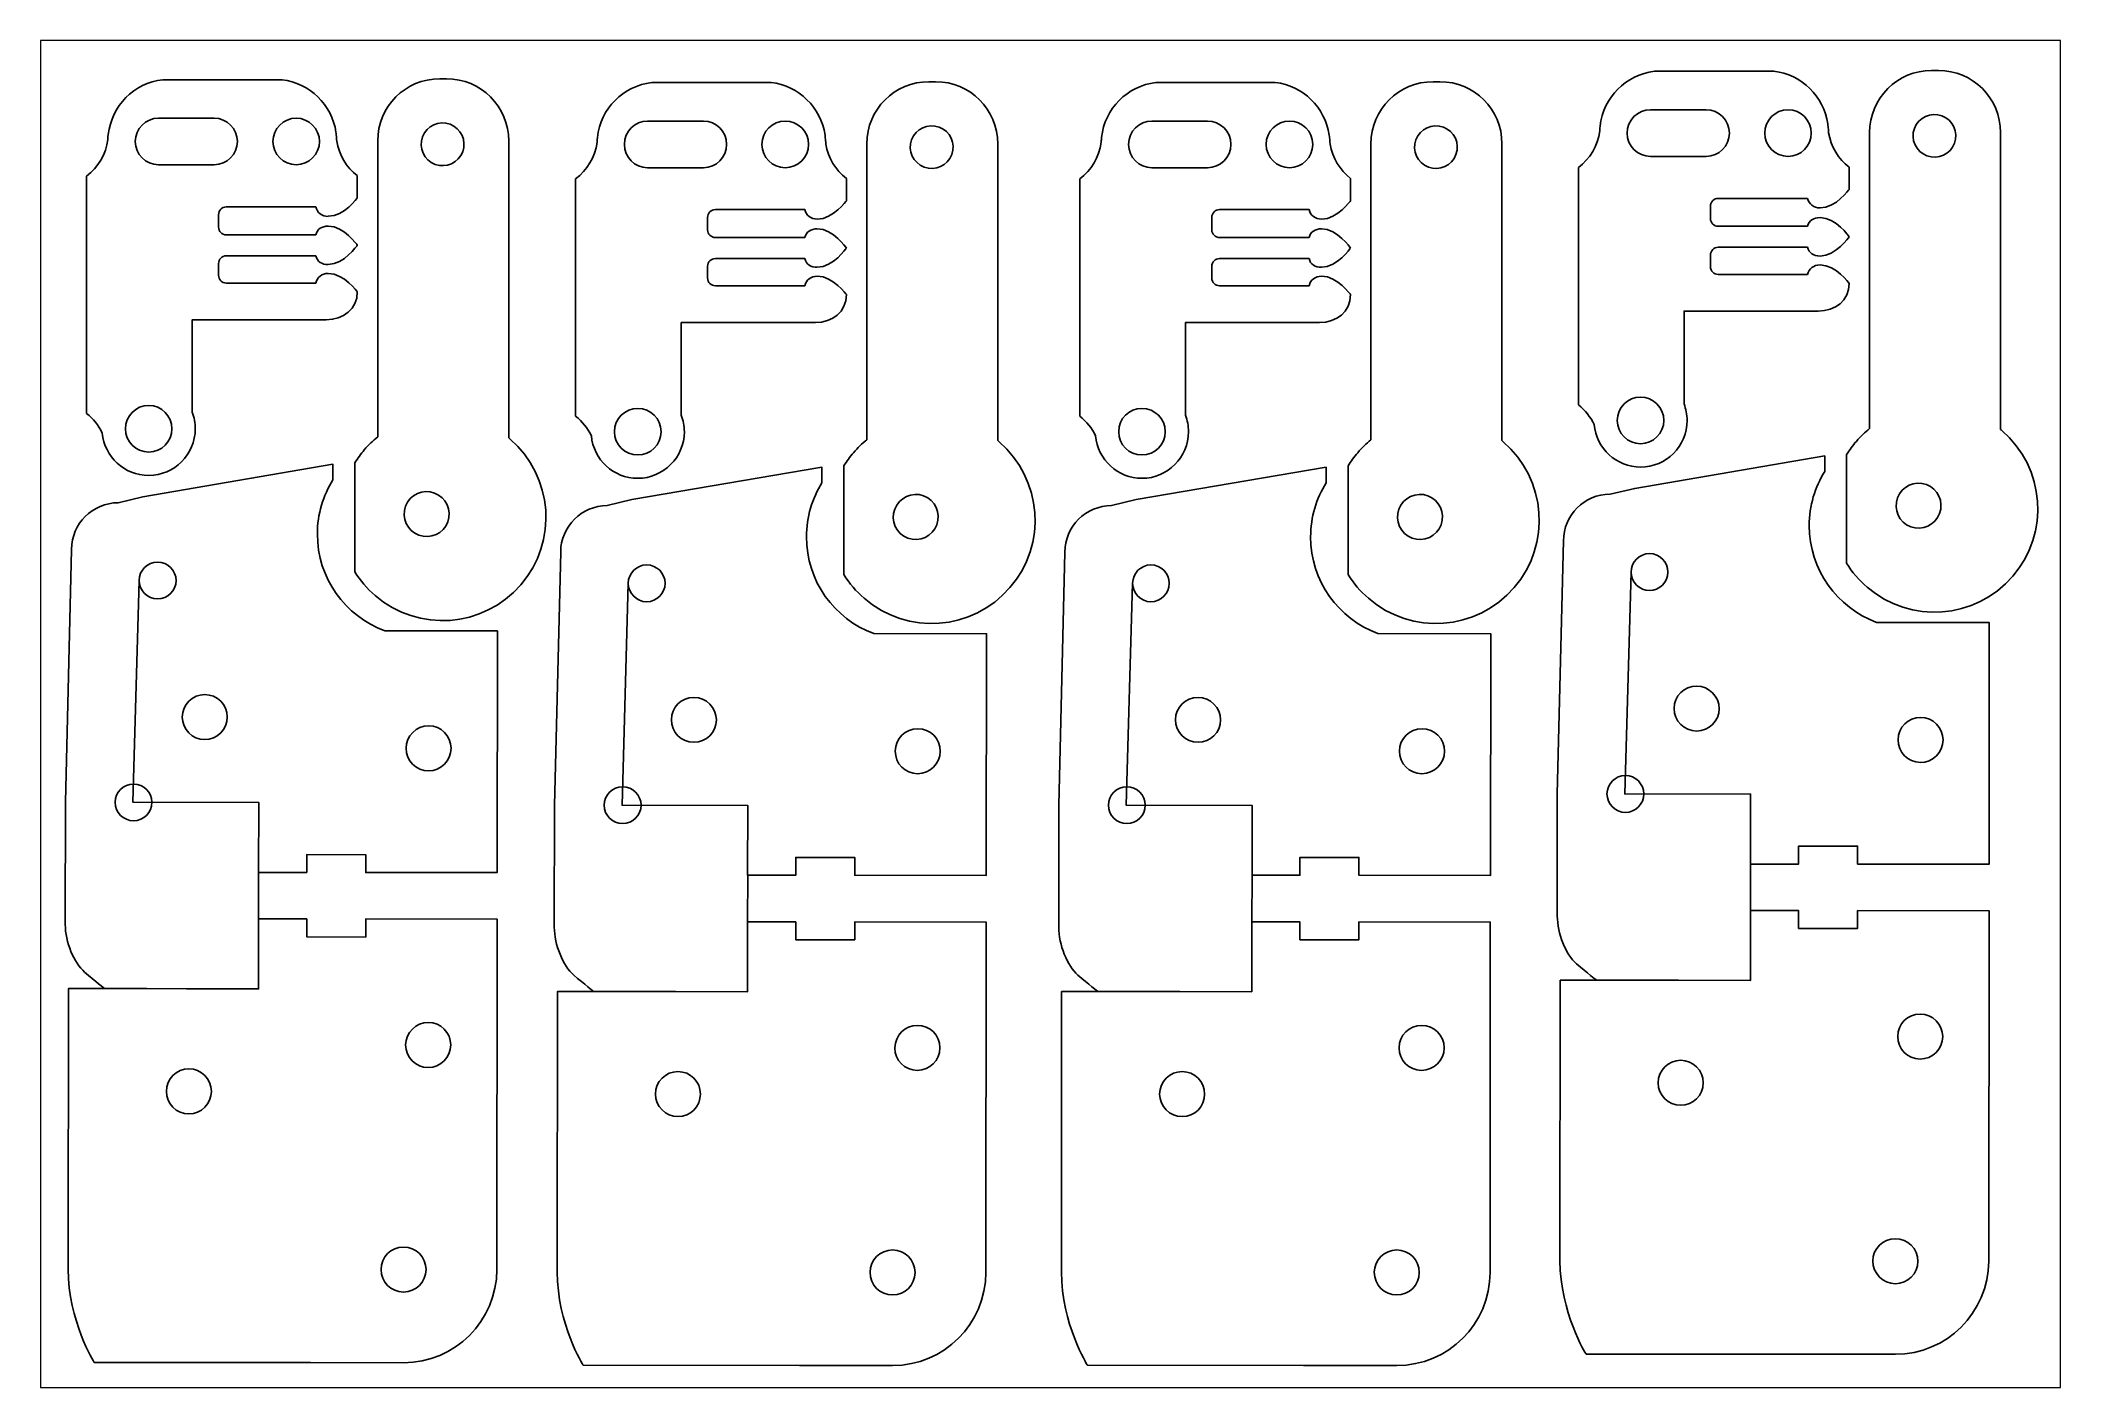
# Model space of a CAD drawing. Header units: millimetres. Extents: x 0 to 104, y 0 to 69.
import ezdxf

# ---------------------------------------------------------------- set-up
doc = ezdxf.new("R2010")
doc.units = ezdxf.units.MM
doc.layers.add('Laser cut size', color=3, linetype='CONTINUOUS', lineweight=0, true_color=0x00ff00)
doc.layers.add('Layer_1', color=7, linetype='CONTINUOUS', true_color=0xffffff)

msp = doc.modelspace()

# ---------------------------------------------------------------- linework, layer by layer
at = {"layer": 'Laser cut size'}
for p, q in [((104.09, 69.4), (0, 69.4)), ((0, 69.4), (0, 0)), ((104.09, 0), (104.09, 69.4)), ((0, 0), (104.09, 0))]:
    msp.add_line(p, q, dxfattribs=at)
at = {"layer": 'Layer_1', "color": 1, "true_color": 0xff0000}
for points in [[(89.32, 67.81), (83.17, 67.81)], [(97.8, 67.85), (97.45, 67.85)], [(12.45, 67.37), (6.3, 67.37)], [(20.93, 67.42), (20.58, 67.42)], [(37.65, 67.23), (31.5, 67.23)], [(46.13, 67.27), (45.78, 67.27)], [(63.63, 67.23), (57.48, 67.23)], [(72.11, 67.27), (71.76, 67.27)], [(82.96, 65.82), (85.83, 65.82)], [(3.5, 64.55), (3.48, 64.43)], [(6.09, 65.39), (8.95, 65.39)], [(31.29, 65.24), (34.16, 65.24)], [(57.27, 65.24), (60.14, 65.24)], [(80.37, 64.99), (80.36, 64.86)], [(94.25, 64.65), (94.25, 49.4)], [(101, 49.36), (101, 64.65)], [(17.38, 64.22), (17.38, 48.97)], [(21.76, 63.66), (21.76, 63.66)], [(24.13, 48.92), (24.13, 64.22)], [(28.7, 64.4), (28.69, 64.28)], [(42.58, 64.07), (42.58, 48.82)], [(46.96, 63.52), (46.96, 63.52)], [(49.33, 48.78), (49.33, 64.07)], [(54.68, 64.4), (54.67, 64.28)], [(68.56, 64.07), (68.56, 48.82)], [(72.94, 63.52), (72.94, 63.52)], [(75.31, 48.78), (75.31, 64.07)], [(98.63, 64.1), (98.63, 64.1)], [(8.95, 62.99), (6.09, 62.99), (6.09, 62.99)], [(13.18, 62.99), (13.18, 62.99)], [(34.16, 62.84), (31.29, 62.84), (31.29, 62.84)], [(38.38, 62.84), (38.38, 62.84)], [(60.14, 62.84), (57.27, 62.84), (57.27, 62.84)], [(64.36, 62.84), (64.36, 62.84)], [(79.25, 62.85), (79.25, 50.62)], [(85.83, 63.42), (82.96, 63.42), (82.96, 63.42)], [(90.05, 63.42), (90.05, 63.42)], [(93.2, 61.72), (93.2, 62.86)], [(2.38, 62.41), (2.38, 50.18)], [(16.33, 61.29), (16.33, 62.43)], [(27.58, 62.27), (27.58, 50.04)], [(41.53, 61.14), (41.53, 62.28)], [(53.56, 62.27), (53.56, 50.04)], [(67.51, 61.14), (67.51, 62.28)], [(9.18, 59.78), (9.18, 60.42)], [(9.58, 60.82), (14.19, 60.82)], [(34.78, 60.68), (39.39, 60.68)], [(60.76, 60.68), (65.37, 60.68)], [(86.05, 60.22), (86.05, 60.86)], [(86.45, 61.26), (91.06, 61.26)], [(91.7, 60.77), (91.7, 60.77)], [(14.19, 59.38), (9.58, 59.38)], [(14.83, 60.33), (14.83, 60.34)], [(34.38, 59.64), (34.38, 60.28)], [(40.03, 60.19), (40.03, 60.19)], [(60.36, 59.64), (60.36, 60.28)], [(66.01, 60.19), (66.01, 60.19)], [(91.06, 59.82), (86.45, 59.82)], [(9.58, 58.3), (14.19, 58.3)], [(16.33, 58.85), (16.33, 58.85), (16.33, 58.84), (16.33, 58.85), (16.33, 58.85)], [(39.39, 59.24), (34.78, 59.24)], [(41.53, 58.7), (41.53, 58.7), (41.53, 58.7), (41.53, 58.7), (41.53, 58.7)], [(65.37, 59.24), (60.76, 59.24)], [(67.51, 58.7), (67.51, 58.7), (67.51, 58.7), (67.51, 58.7), (67.51, 58.7)], [(86.05, 57.74), (86.05, 58.34)], [(86.45, 58.74), (91.06, 58.74)], [(93.2, 59.28), (93.2, 59.28), (93.2, 59.28), (93.2, 59.28), (93.2, 59.28)], [(9.18, 57.3), (9.18, 57.9)], [(14.83, 57.85), (14.83, 57.86)], [(34.38, 57.16), (34.38, 57.76)], [(34.78, 58.16), (39.39, 58.16)], [(40.03, 57.71), (40.03, 57.71)], [(60.36, 57.16), (60.36, 57.76)], [(60.76, 58.16), (65.37, 58.16)], [(66.01, 57.71), (66.01, 57.71)], [(91.06, 57.34), (86.45, 57.34)], [(91.7, 58.29), (91.7, 58.29)], [(14.19, 56.9), (9.58, 56.9)], [(39.39, 56.76), (34.78, 56.76)], [(65.37, 56.76), (60.76, 56.76)], [(84.69, 50.67), (84.69, 55.45), (91.6, 55.45)], [(7.82, 50.24), (7.82, 55.01), (14.73, 55.01)], [(33.02, 50.09), (33.02, 54.86), (39.93, 54.86)], [(59, 50.09), (59, 54.86), (65.91, 54.86)], [(101.07, 49.3), (101.07, 49.3)], [(5.58, 48.19), (5.58, 48.19)], [(24.2, 48.86), (24.2, 48.86)], [(30.78, 48.04), (30.78, 48.04)], [(49.4, 48.72), (49.4, 48.72)], [(56.76, 48.04), (56.76, 48.04)], [(75.38, 48.72), (75.38, 48.72)], [(91.94, 47.19), (91.94, 47.99), (82.15, 46.32), (80.88, 46.02)], [(82.45, 48.62), (82.45, 48.62)], [(93.07, 48.06), (93.07, 42.46)], [(15.07, 46.76), (15.07, 47.56), (5.28, 45.89), (4.01, 45.58)], [(5.58, 46.99), (5.58, 46.99)], [(16.2, 47.63), (16.2, 42.02)], [(40.27, 46.61), (40.27, 47.41), (30.48, 45.74), (29.21, 45.43)], [(30.78, 46.84), (30.78, 46.84)], [(41.4, 47.48), (41.4, 41.88)], [(66.25, 46.61), (66.25, 47.41), (56.46, 45.74), (55.19, 45.43)], [(56.76, 46.84), (56.76, 46.84)], [(67.38, 47.48), (67.38, 41.88)], [(82.45, 47.42), (82.45, 47.42)], [(97.86, 45.03), (97.86, 45.03)], [(20.99, 44.59), (20.99, 44.59)], [(46.19, 44.45), (46.19, 44.45)], [(72.17, 44.45), (72.17, 44.45)], [(1.61, 43.18), (1.29, 30.15), (1.28, 23.85)], [(26.81, 43.04), (26.49, 30), (26.48, 23.71)], [(52.79, 43.04), (52.47, 30), (52.47, 23.71)], [(78.48, 43.62), (78.16, 30.58), (78.16, 24.29)], [(81.96, 42.01), (81.64, 30.58), (88.12, 30.57), (88.12, 26.97), (90.59, 26.97), (90.59, 27.89), (93.63, 27.89), (93.63, 26.97), (100.41, 26.96), (100.42, 39.41), (94.61, 39.42)], [(83.86, 42.01), (83.86, 42.01)], [(5.09, 41.58), (4.77, 30.15), (11.25, 30.14), (11.24, 26.54), (13.72, 26.54), (13.72, 27.46), (16.76, 27.45), (16.76, 26.53), (23.53, 26.53), (23.55, 38.98), (17.74, 38.99)], [(6.99, 41.57), (6.99, 41.57)], [(30.29, 41.43), (29.97, 30), (36.45, 29.99), (36.44, 26.39), (38.92, 26.39), (38.92, 27.31), (41.96, 27.31), (41.96, 26.39), (48.74, 26.38), (48.75, 38.83), (42.94, 38.84)], [(32.19, 41.43), (32.19, 41.43)], [(56.27, 41.43), (55.95, 30), (62.43, 29.99), (62.43, 26.39), (64.9, 26.39), (64.9, 27.31), (67.94, 27.31), (67.94, 26.39), (74.72, 26.38), (74.73, 38.83), (68.92, 38.84)], [(58.17, 41.43), (58.17, 41.43)], [(7.31, 34.54), (7.31, 34.54)], [(32.51, 34.4), (32.51, 34.4)], [(58.49, 34.4), (58.49, 34.4)], [(84.18, 34.98), (84.18, 34.98)], [(95.72, 33.37), (95.72, 33.37)], [(18.84, 32.93), (18.84, 32.93)], [(44.05, 32.79), (44.05, 32.79)], [(70.03, 32.79), (70.03, 32.79)], [(82.62, 30.58), (82.62, 30.58)], [(5.74, 30.15), (5.74, 30.15)], [(30.95, 30), (30.95, 30)], [(56.93, 30), (56.93, 30)], [(11.24, 24.14), (11.24, 24.14), (11.24, 26.54)], [(36.44, 23.99), (36.44, 23.99), (36.45, 26.39)], [(62.42, 23.99), (62.42, 23.99), (62.43, 26.39)], [(88.11, 24.57), (88.11, 24.58), (88.12, 26.97)], [(23.52, 6.08), (23.53, 24.13), (16.76, 24.14), (16.76, 23.21), (13.72, 23.22), (13.72, 24.14), (11.24, 24.14), (11.24, 24.14), (11.24, 20.54), (7.53, 20.54), (5.48, 20.55), (1.44, 20.55), (1.43, 6.1)], [(48.72, 5.93), (48.73, 23.98), (41.96, 23.99), (41.96, 23.07), (38.92, 23.07), (38.92, 23.99), (36.44, 24), (36.44, 23.99), (36.44, 20.39), (32.73, 20.4), (30.68, 20.4), (26.64, 20.4), (26.63, 5.95)], [(74.7, 5.93), (74.71, 23.98), (67.94, 23.99), (67.94, 23.07), (64.9, 23.07), (64.9, 23.99), (62.42, 24), (62.42, 23.99), (62.42, 20.39), (58.71, 20.4), (56.66, 20.4), (52.62, 20.4), (52.61, 5.95)], [(100.39, 6.51), (100.41, 24.56), (93.63, 24.57), (93.63, 23.65), (90.59, 23.65), (90.59, 24.57), (88.11, 24.58), (88.11, 24.57), (88.11, 20.97), (84.4, 20.98), (82.35, 20.98), (78.31, 20.98), (78.3, 6.53)], [(95.7, 18.09), (95.7, 18.09)], [(18.82, 17.65), (18.82, 17.65)], [(44.03, 17.5), (44.03, 17.5)], [(70.01, 17.5), (70.01, 17.5)], [(83.36, 15.7), (83.36, 15.7)], [(6.49, 15.26), (6.49, 15.26)], [(31.69, 15.12), (31.69, 15.12)], [(57.67, 15.12), (57.67, 15.12)], [(94.42, 6.52), (94.42, 6.52)], [(17.55, 6.08), (17.55, 6.08)], [(42.75, 5.94), (42.75, 5.94)], [(68.73, 5.94), (68.73, 5.94)], [(2.77, 1.3), (13.91, 1.29), (18.71, 1.28), (18.71, 1.28)], [(27.97, 1.15), (39.11, 1.14), (43.91, 1.14), (43.91, 1.14)], [(53.95, 1.15), (65.09, 1.14), (69.89, 1.14), (69.89, 1.14)], [(79.64, 1.73), (90.78, 1.72), (95.58, 1.72), (95.58, 1.72)]]:
    msp.add_lwpolyline(points, dxfattribs=at)
for points in [[(83.17, 67.81), (81.7, 67.63), (80.53, 66.46), (80.37, 64.99)], [(92.1, 65.1), (91.89, 66.52), (90.75, 67.64), (89.32, 67.81)], [(97.45, 67.85), (95.69, 67.85), (94.25, 66.42), (94.25, 64.65)], [(101, 64.65), (101, 66.42), (99.57, 67.85), (97.8, 67.85)], [(6.3, 67.37), (4.82, 67.2), (3.66, 66.03), (3.5, 64.55)], [(15.23, 64.67), (15.02, 66.09), (13.88, 67.2), (12.45, 67.37)], [(20.58, 67.42), (18.81, 67.42), (17.38, 65.99), (17.38, 64.22)], [(24.13, 64.22), (24.13, 65.99), (22.7, 67.42), (20.93, 67.42)], [(31.5, 67.23), (30.03, 67.05), (28.86, 65.88), (28.7, 64.4)], [(40.43, 64.52), (40.22, 65.94), (39.08, 67.06), (37.65, 67.23)], [(45.78, 67.27), (44.02, 67.27), (42.58, 65.84), (42.58, 64.07)], [(49.33, 64.07), (49.33, 65.84), (47.9, 67.27), (46.13, 67.27)], [(57.48, 67.23), (56.01, 67.05), (54.84, 65.88), (54.68, 64.4)], [(66.41, 64.52), (66.2, 65.94), (65.06, 67.06), (63.63, 67.23)], [(71.76, 67.27), (70, 67.27), (68.56, 65.84), (68.56, 64.07)], [(75.31, 64.07), (75.31, 65.84), (73.88, 67.27), (72.11, 67.27)], [(81.76, 64.62), (81.76, 65.29), (82.3, 65.82), (82.96, 65.82)], [(85.83, 65.82), (86.49, 65.82), (87.03, 65.29), (87.03, 64.62)], [(90.05, 65.82), (89.39, 65.82), (88.85, 65.29), (88.85, 64.62)], [(91.25, 64.62), (91.25, 65.29), (90.71, 65.82), (90.05, 65.82)], [(96.56, 64.86), (96.78, 65.43), (97.41, 65.72), (97.98, 65.51)], [(4.89, 64.19), (4.89, 64.85), (5.43, 65.39), (6.09, 65.39)], [(8.95, 65.39), (9.62, 65.39), (10.15, 64.85), (10.15, 64.19)], [(13.18, 65.39), (12.52, 65.39), (11.98, 64.85), (11.98, 64.19)], [(14.38, 64.19), (14.38, 64.85), (13.84, 65.39), (13.18, 65.39)], [(15.26, 64.38), (15.25, 64.48), (15.24, 64.58), (15.23, 64.67)], [(19.69, 64.43), (19.9, 65), (20.54, 65.29), (21.11, 65.08)], [(21.11, 65.08), (21.67, 64.87), (21.97, 64.23), (21.76, 63.66)], [(30.09, 64.04), (30.09, 64.71), (30.63, 65.24), (31.29, 65.24)], [(34.16, 65.24), (34.82, 65.24), (35.36, 64.71), (35.36, 64.04)], [(38.38, 65.24), (37.72, 65.24), (37.18, 64.71), (37.18, 64.04)], [(39.58, 64.04), (39.58, 64.71), (39.04, 65.24), (38.38, 65.24)], [(44.89, 64.28), (45.1, 64.85), (45.74, 65.14), (46.31, 64.93)], [(46.31, 64.93), (46.88, 64.72), (47.17, 64.09), (46.96, 63.52)], [(56.07, 64.04), (56.07, 64.71), (56.61, 65.24), (57.27, 65.24)], [(60.14, 65.24), (60.8, 65.24), (61.34, 64.71), (61.34, 64.04)], [(64.36, 65.24), (63.7, 65.24), (63.16, 64.71), (63.16, 64.04)], [(65.56, 64.04), (65.56, 64.71), (65.02, 65.24), (64.36, 65.24)], [(70.87, 64.28), (71.09, 64.85), (71.72, 65.14), (72.29, 64.93)], [(72.29, 64.93), (72.86, 64.72), (73.15, 64.09), (72.94, 63.52)], [(80.35, 64.73), (80.25, 63.96), (79.84, 63.29), (79.25, 62.85)], [(80.36, 64.86), (80.35, 64.82), (80.35, 64.78), (80.35, 64.73)], [(82.96, 63.42), (82.3, 63.42), (81.76, 63.96), (81.76, 64.62)], [(87.03, 64.62), (87.03, 63.96), (86.49, 63.42), (85.83, 63.42)], [(88.85, 64.62), (88.85, 63.96), (89.39, 63.42), (90.05, 63.42)], [(90.05, 63.42), (90.71, 63.42), (91.25, 63.96), (91.25, 64.62)], [(92.13, 64.82), (92.12, 64.91), (92.11, 65.01), (92.1, 65.1)], [(92.14, 64.64), (92.14, 64.7), (92.13, 64.76), (92.13, 64.82)], [(93.2, 62.86), (92.65, 63.29), (92.26, 63.92), (92.14, 64.64)], [(97.21, 63.45), (96.64, 63.66), (96.35, 64.29), (96.56, 64.86)], [(97.98, 65.51), (98.55, 65.3), (98.84, 64.67), (98.63, 64.1)], [(3.48, 64.3), (3.38, 63.53), (2.97, 62.86), (2.38, 62.41)], [(3.48, 64.43), (3.48, 64.39), (3.48, 64.34), (3.48, 64.3)], [(6.09, 62.99), (5.43, 62.99), (4.89, 63.53), (4.89, 64.19)], [(10.15, 64.19), (10.15, 63.53), (9.62, 62.99), (8.95, 62.99)], [(11.98, 64.19), (11.98, 63.53), (12.52, 62.99), (13.18, 62.99)], [(13.18, 62.99), (13.84, 62.99), (14.38, 63.53), (14.38, 64.19)], [(15.27, 64.21), (15.27, 64.27), (15.26, 64.33), (15.26, 64.38)], [(16.33, 62.43), (15.77, 62.85), (15.38, 63.48), (15.27, 64.21)], [(20.34, 63.01), (19.77, 63.23), (19.48, 63.86), (19.69, 64.43)], [(21.76, 63.66), (21.55, 63.1), (20.91, 62.8), (20.34, 63.01)], [(28.68, 64.15), (28.58, 63.38), (28.17, 62.71), (27.58, 62.27)], [(28.69, 64.28), (28.68, 64.24), (28.68, 64.2), (28.68, 64.15)], [(31.29, 62.84), (30.63, 62.84), (30.09, 63.38), (30.09, 64.04)], [(35.36, 64.04), (35.36, 63.38), (34.82, 62.84), (34.16, 62.84)], [(37.18, 64.04), (37.18, 63.38), (37.72, 62.84), (38.38, 62.84)], [(38.38, 62.84), (39.04, 62.84), (39.58, 63.38), (39.58, 64.04)], [(40.46, 64.24), (40.45, 64.33), (40.44, 64.43), (40.43, 64.52)], [(40.47, 64.06), (40.47, 64.12), (40.46, 64.18), (40.46, 64.24)], [(41.53, 62.28), (40.98, 62.71), (40.58, 63.34), (40.47, 64.06)], [(45.54, 62.87), (44.97, 63.08), (44.68, 63.71), (44.89, 64.28)], [(46.96, 63.52), (46.75, 62.95), (46.11, 62.66), (45.54, 62.87)], [(54.66, 64.15), (54.56, 63.38), (54.15, 62.71), (53.56, 62.27)], [(54.67, 64.28), (54.66, 64.24), (54.66, 64.2), (54.66, 64.15)], [(57.27, 62.84), (56.61, 62.84), (56.07, 63.38), (56.07, 64.04)], [(61.34, 64.04), (61.34, 63.38), (60.8, 62.84), (60.14, 62.84)], [(63.16, 64.04), (63.16, 63.38), (63.7, 62.84), (64.36, 62.84)], [(64.36, 62.84), (65.02, 62.84), (65.56, 63.38), (65.56, 64.04)], [(66.44, 64.24), (66.43, 64.33), (66.42, 64.43), (66.41, 64.52)], [(66.45, 64.06), (66.45, 64.12), (66.44, 64.18), (66.44, 64.24)], [(67.51, 62.28), (66.96, 62.71), (66.57, 63.34), (66.45, 64.06)], [(71.52, 62.87), (70.95, 63.08), (70.66, 63.71), (70.87, 64.28)], [(72.94, 63.52), (72.73, 62.95), (72.09, 62.66), (71.52, 62.87)], [(98.63, 64.1), (98.42, 63.53), (97.78, 63.24), (97.21, 63.45)], [(91.7, 60.77), (92.53, 60.77), (93.2, 61.72), (93.2, 61.72)], [(9.18, 60.42), (9.18, 60.64), (9.36, 60.82), (9.58, 60.82)], [(14.19, 60.82), (14.25, 60.52), (14.51, 60.33), (14.83, 60.33)], [(14.83, 60.34), (15.66, 60.34), (16.33, 61.29), (16.33, 61.29)], [(34.38, 60.28), (34.38, 60.5), (34.56, 60.68), (34.78, 60.68)], [(39.39, 60.68), (39.45, 60.38), (39.71, 60.19), (40.03, 60.19)], [(40.03, 60.19), (40.86, 60.19), (41.53, 61.14), (41.53, 61.14)], [(60.36, 60.28), (60.36, 60.5), (60.54, 60.68), (60.76, 60.68)], [(65.37, 60.68), (65.43, 60.38), (65.69, 60.19), (66.01, 60.19)], [(66.01, 60.19), (66.84, 60.19), (67.51, 61.14), (67.51, 61.14)], [(86.05, 60.86), (86.05, 61.08), (86.23, 61.26), (86.45, 61.26)], [(91.06, 61.26), (91.12, 60.96), (91.38, 60.77), (91.7, 60.77)], [(9.58, 59.38), (9.36, 59.38), (9.18, 59.56), (9.18, 59.78)], [(14.83, 59.83), (14.51, 59.83), (14.25, 59.68), (14.19, 59.38)], [(16.33, 58.85), (16.32, 58.86), (15.65, 59.83), (14.83, 59.83)], [(34.78, 59.24), (34.56, 59.24), (34.38, 59.42), (34.38, 59.64)], [(40.03, 59.69), (39.71, 59.69), (39.45, 59.54), (39.39, 59.24)], [(41.53, 58.7), (41.52, 58.71), (40.85, 59.69), (40.03, 59.69)], [(60.76, 59.24), (60.54, 59.24), (60.36, 59.42), (60.36, 59.64)], [(66.01, 59.69), (65.69, 59.69), (65.43, 59.54), (65.37, 59.24)], [(67.51, 58.7), (67.5, 58.71), (66.83, 59.69), (66.01, 59.69)], [(86.45, 59.82), (86.23, 59.82), (86.05, 60), (86.05, 60.22)], [(91.7, 60.27), (91.38, 60.27), (91.12, 60.12), (91.06, 59.82)], [(93.2, 59.28), (93.19, 59.29), (92.52, 60.27), (91.7, 60.27)], [(9.18, 57.9), (9.18, 58.12), (9.36, 58.3), (9.58, 58.3)], [(14.19, 58.3), (14.25, 58), (14.51, 57.85), (14.83, 57.85)], [(14.83, 57.86), (15.65, 57.86), (16.32, 58.83), (16.33, 58.85)], [(40.03, 57.71), (40.85, 57.71), (41.52, 58.69), (41.53, 58.7)], [(66.01, 57.71), (66.83, 57.71), (67.5, 58.69), (67.51, 58.7)], [(86.05, 58.34), (86.05, 58.56), (86.23, 58.74), (86.45, 58.74)], [(91.06, 58.74), (91.12, 58.44), (91.38, 58.29), (91.7, 58.29)], [(91.7, 58.29), (92.52, 58.29), (93.19, 59.27), (93.2, 59.28)], [(9.58, 56.9), (9.36, 56.9), (9.18, 57.08), (9.18, 57.3)], [(14.83, 57.39), (14.51, 57.39), (14.25, 57.2), (14.19, 56.9)], [(16.33, 56.44), (16.33, 56.44), (15.66, 57.39), (14.83, 57.39)], [(34.38, 57.76), (34.38, 57.98), (34.56, 58.16), (34.78, 58.16)], [(39.39, 58.16), (39.45, 57.85), (39.71, 57.71), (40.03, 57.71)], [(60.36, 57.76), (60.36, 57.98), (60.54, 58.16), (60.76, 58.16)], [(65.37, 58.16), (65.43, 57.85), (65.69, 57.71), (66.01, 57.71)], [(86.45, 57.34), (86.23, 57.34), (86.05, 57.51), (86.05, 57.74)], [(91.7, 57.83), (91.38, 57.83), (91.12, 57.64), (91.06, 57.34)], [(93.2, 56.88), (93.2, 56.88), (92.53, 57.83), (91.7, 57.83)], [(14.73, 55.01), (15.61, 55.01), (16.33, 55.56), (16.33, 56.44)], [(34.78, 56.76), (34.56, 56.76), (34.38, 56.93), (34.38, 57.16)], [(40.03, 57.25), (39.71, 57.25), (39.45, 57.06), (39.39, 56.76)], [(39.93, 54.86), (40.81, 54.86), (41.53, 55.42), (41.53, 56.3)], [(41.53, 56.3), (41.53, 56.3), (40.86, 57.25), (40.03, 57.25)], [(60.76, 56.76), (60.54, 56.76), (60.36, 56.93), (60.36, 57.16)], [(66.01, 57.25), (65.69, 57.25), (65.43, 57.06), (65.37, 56.76)], [(65.91, 54.86), (66.79, 54.86), (67.51, 55.42), (67.51, 56.3)], [(67.51, 56.3), (67.51, 56.3), (66.84, 57.25), (66.01, 57.25)], [(91.6, 55.45), (92.48, 55.45), (93.2, 56), (93.2, 56.88)], [(82.45, 51.02), (81.79, 51.02), (81.25, 50.49), (81.25, 49.82)], [(83.65, 49.82), (83.65, 50.49), (83.11, 51.02), (82.45, 51.02)], [(2.38, 50.18), (2.72, 49.92), (3, 49.57), (3.19, 49.17)], [(5.58, 50.59), (4.92, 50.59), (4.38, 50.05), (4.38, 49.39)], [(6.78, 49.39), (6.78, 50.05), (6.24, 50.59), (5.58, 50.59)], [(7.98, 49.39), (7.98, 49.69), (7.92, 49.97), (7.82, 50.24)], [(27.58, 50.04), (27.92, 49.77), (28.2, 49.42), (28.39, 49.03)], [(30.78, 50.44), (30.12, 50.44), (29.58, 49.91), (29.58, 49.24)], [(31.98, 49.24), (31.98, 49.91), (31.44, 50.44), (30.78, 50.44)], [(33.18, 49.24), (33.18, 49.54), (33.12, 49.83), (33.02, 50.09)], [(53.56, 50.04), (53.9, 49.77), (54.18, 49.42), (54.37, 49.03)], [(56.76, 50.44), (56.1, 50.44), (55.56, 49.91), (55.56, 49.24)], [(57.96, 49.24), (57.96, 49.91), (57.42, 50.44), (56.76, 50.44)], [(59.16, 49.24), (59.16, 49.54), (59.1, 49.83), (59, 50.09)], [(79.25, 50.62), (79.59, 50.35), (79.87, 50), (80.06, 49.61)], [(84.85, 49.82), (84.85, 50.12), (84.79, 50.41), (84.69, 50.67)], [(3.19, 49.17), (3.3, 47.95), (4.33, 46.99), (5.58, 46.99)], [(4.38, 49.39), (4.38, 48.73), (4.92, 48.19), (5.58, 48.19)], [(5.58, 46.99), (6.9, 46.99), (7.98, 48.06), (7.98, 49.39)], [(5.58, 48.19), (6.24, 48.19), (6.78, 48.73), (6.78, 49.39)], [(17.38, 48.97), (17.14, 48.77), (16.91, 48.56), (16.69, 48.31)], [(28.39, 49.03), (28.5, 47.8), (29.53, 46.84), (30.78, 46.84)], [(29.58, 49.24), (29.58, 48.58), (30.12, 48.04), (30.78, 48.04)], [(30.78, 46.84), (32.1, 46.84), (33.18, 47.92), (33.18, 49.24)], [(30.78, 48.04), (31.44, 48.04), (31.98, 48.58), (31.98, 49.24)], [(54.37, 49.03), (54.48, 47.8), (55.51, 46.84), (56.76, 46.84)], [(55.56, 49.24), (55.56, 48.58), (56.1, 48.04), (56.76, 48.04)], [(56.76, 46.84), (58.09, 46.84), (59.16, 47.92), (59.16, 49.24)], [(56.76, 48.04), (57.42, 48.04), (57.96, 48.58), (57.96, 49.24)], [(80.06, 49.61), (80.17, 48.38), (81.2, 47.42), (82.45, 47.42)], [(81.25, 49.82), (81.25, 49.16), (81.79, 48.62), (82.45, 48.62)], [(82.45, 47.42), (83.78, 47.42), (84.85, 48.5), (84.85, 49.82)], [(82.45, 48.62), (83.11, 48.62), (83.65, 49.16), (83.65, 49.82)], [(94.25, 49.4), (94.01, 49.21), (93.78, 48.99), (93.57, 48.74)], [(101.07, 49.3), (101.05, 49.32), (101.02, 49.34), (101, 49.36)], [(101.63, 41.79), (103.55, 44.01), (103.3, 47.38), (101.07, 49.3)], [(16.69, 48.31), (16.51, 48.09), (16.35, 47.86), (16.2, 47.63)], [(24.2, 48.86), (24.18, 48.88), (24.15, 48.9), (24.13, 48.92)], [(24.75, 41.35), (26.68, 43.58), (26.43, 46.94), (24.2, 48.86)], [(41.9, 48.16), (41.71, 47.95), (41.55, 47.72), (41.4, 47.48)], [(42.58, 48.82), (42.34, 48.63), (42.11, 48.41), (41.9, 48.16)], [(49.4, 48.72), (49.38, 48.74), (49.35, 48.76), (49.33, 48.78)], [(49.96, 41.21), (51.88, 43.43), (51.63, 46.79), (49.4, 48.72)], [(67.88, 48.16), (67.69, 47.95), (67.53, 47.72), (67.38, 47.48)], [(68.56, 48.82), (68.32, 48.63), (68.09, 48.41), (67.88, 48.16)], [(75.38, 48.72), (75.36, 48.74), (75.33, 48.76), (75.31, 48.78)], [(75.94, 41.21), (77.86, 43.43), (77.61, 46.79), (75.38, 48.72)], [(93.57, 48.74), (93.38, 48.53), (93.22, 48.3), (93.07, 48.06)], [(91.14, 44.41), (91.14, 45.43), (91.44, 46.38), (91.94, 47.19)], [(14.27, 43.97), (14.27, 45), (14.57, 45.95), (15.07, 46.76)], [(18.82, 45.4), (19.04, 46), (19.71, 46.31), (20.31, 46.08)], [(20.31, 46.08), (20.91, 45.86), (21.21, 45.2), (20.99, 44.59)], [(39.47, 43.83), (39.47, 44.85), (39.77, 45.8), (40.27, 46.61)], [(44.02, 45.25), (44.24, 45.85), (44.91, 46.16), (45.51, 45.94)], [(45.51, 45.94), (46.11, 45.72), (46.41, 45.05), (46.19, 44.45)], [(65.45, 43.83), (65.45, 44.85), (65.75, 45.8), (66.25, 46.61)], [(70, 45.25), (70.22, 45.85), (70.89, 46.16), (71.49, 45.94)], [(71.49, 45.94), (72.09, 45.72), (72.39, 45.05), (72.17, 44.45)], [(80.88, 46.02), (79.56, 46.02), (78.48, 44.94), (78.48, 43.62)], [(96.37, 44.34), (95.77, 44.57), (95.47, 45.23), (95.69, 45.83)], [(95.69, 45.83), (95.91, 46.43), (96.58, 46.74), (97.18, 46.52)], [(97.18, 46.52), (97.78, 46.3), (98.08, 45.63), (97.86, 45.03)], [(4.01, 45.58), (2.69, 45.58), (1.61, 44.51), (1.61, 43.18)], [(19.5, 43.91), (18.9, 44.13), (18.59, 44.8), (18.82, 45.4)], [(29.21, 45.43), (27.89, 45.43), (26.81, 44.36), (26.81, 43.04)], [(44.7, 43.76), (44.1, 43.98), (43.79, 44.65), (44.02, 45.25)], [(55.19, 45.43), (53.87, 45.43), (52.79, 44.36), (52.79, 43.04)], [(70.68, 43.76), (70.08, 43.98), (69.78, 44.65), (70, 45.25)], [(97.86, 45.03), (97.64, 44.43), (96.97, 44.12), (96.37, 44.34)], [(17.74, 38.99), (15.71, 39.74), (14.27, 41.69), (14.27, 43.97)], [(20.99, 44.59), (20.77, 43.99), (20.1, 43.69), (19.5, 43.91)], [(42.94, 38.84), (40.91, 39.59), (39.47, 41.54), (39.47, 43.83)], [(46.19, 44.45), (45.97, 43.85), (45.3, 43.54), (44.7, 43.76)], [(68.92, 38.84), (66.89, 39.59), (65.45, 41.54), (65.45, 43.83)], [(72.17, 44.45), (71.95, 43.85), (71.28, 43.54), (70.68, 43.76)], [(94.61, 39.42), (92.58, 40.18), (91.14, 42.12), (91.14, 44.41)], [(81.97, 42.01), (81.97, 42.53), (82.39, 42.96), (82.91, 42.96)], [(82.91, 42.96), (83.44, 42.96), (83.86, 42.53), (83.86, 42.01)], [(5.09, 41.58), (5.09, 42.1), (5.52, 42.52), (6.04, 42.52)], [(6.04, 42.52), (6.56, 42.52), (6.99, 42.1), (6.99, 41.57)], [(16.2, 42.02), (16.48, 41.58), (16.83, 41.16), (17.25, 40.8)], [(30.29, 41.43), (30.29, 41.95), (30.72, 42.38), (31.24, 42.38)], [(31.24, 42.38), (31.76, 42.38), (32.19, 41.95), (32.19, 41.43)], [(41.4, 41.88), (41.68, 41.43), (42.03, 41.02), (42.45, 40.66)], [(56.28, 41.43), (56.28, 41.95), (56.7, 42.38), (57.22, 42.38)], [(57.22, 42.38), (57.75, 42.38), (58.17, 41.95), (58.17, 41.43)], [(67.38, 41.88), (67.66, 41.43), (68.01, 41.02), (68.43, 40.66)], [(82.91, 41.06), (82.39, 41.06), (81.97, 41.49), (81.97, 42.01)], [(83.86, 42.01), (83.86, 41.49), (83.43, 41.06), (82.91, 41.06)], [(93.07, 42.46), (93.35, 42.01), (93.7, 41.6), (94.12, 41.24)], [(94.12, 41.24), (96.34, 39.32), (99.7, 39.56), (101.63, 41.79)], [(6.04, 40.63), (5.52, 40.63), (5.09, 41.05), (5.09, 41.58)], [(6.99, 41.57), (6.99, 41.05), (6.56, 40.63), (6.04, 40.63)], [(17.25, 40.8), (19.47, 38.88), (22.83, 39.13), (24.75, 41.35)], [(31.24, 40.48), (30.72, 40.48), (30.29, 40.91), (30.29, 41.43)], [(32.19, 41.43), (32.19, 40.91), (31.76, 40.48), (31.24, 40.48)], [(42.45, 40.66), (44.67, 38.73), (48.03, 38.98), (49.96, 41.21)], [(57.22, 40.48), (56.7, 40.48), (56.28, 40.91), (56.28, 41.43)], [(58.17, 41.43), (58.17, 40.91), (57.74, 40.48), (57.22, 40.48)], [(68.43, 40.66), (70.65, 38.73), (74.01, 38.98), (75.94, 41.21)], [(7.31, 34.54), (7.31, 35.18), (7.83, 35.7), (8.47, 35.7)], [(8.47, 35.7), (9.11, 35.7), (9.63, 35.18), (9.63, 34.54)], [(32.51, 34.4), (32.51, 35.04), (33.03, 35.56), (33.67, 35.55)], [(33.67, 35.55), (34.31, 35.55), (34.83, 35.03), (34.83, 34.39)], [(58.49, 34.4), (58.49, 35.04), (59.01, 35.56), (59.65, 35.55)], [(59.65, 35.55), (60.29, 35.55), (60.81, 35.03), (60.81, 34.39)], [(84.18, 34.98), (84.18, 35.62), (84.7, 36.14), (85.34, 36.14)], [(85.34, 36.14), (85.98, 36.13), (86.5, 35.61), (86.5, 34.97)], [(8.46, 33.38), (7.82, 33.38), (7.31, 33.9), (7.31, 34.54)], [(9.63, 34.54), (9.63, 33.9), (9.11, 33.38), (8.46, 33.38)], [(33.67, 33.24), (33.03, 33.24), (32.51, 33.76), (32.51, 34.4)], [(34.83, 34.39), (34.83, 33.75), (34.31, 33.23), (33.67, 33.24)], [(59.65, 33.24), (59.01, 33.24), (58.49, 33.76), (58.49, 34.4)], [(60.81, 34.39), (60.81, 33.75), (60.29, 33.23), (59.65, 33.24)], [(85.34, 33.82), (84.7, 33.82), (84.18, 34.34), (84.18, 34.98)], [(86.5, 34.97), (86.5, 34.33), (85.98, 33.82), (85.34, 33.82)], [(95.72, 33.37), (95.72, 34.01), (96.24, 34.52), (96.88, 34.52)], [(96.88, 34.52), (97.52, 34.52), (98.04, 34), (98.04, 33.36)], [(18.84, 32.93), (18.84, 33.57), (19.37, 34.09), (20.01, 34.09)], [(20.01, 34.09), (20.65, 34.09), (21.16, 33.57), (21.16, 32.93)], [(44.05, 32.79), (44.05, 33.43), (44.57, 33.94), (45.21, 33.94)], [(45.21, 33.94), (45.85, 33.94), (46.37, 33.42), (46.36, 32.78)], [(70.03, 32.79), (70.03, 33.43), (70.55, 33.94), (71.19, 33.94)], [(71.19, 33.94), (71.83, 33.94), (72.35, 33.42), (72.35, 32.78)], [(96.87, 32.2), (96.23, 32.21), (95.72, 32.73), (95.72, 33.37)], [(98.04, 33.36), (98.04, 32.72), (97.52, 32.2), (96.87, 32.2)], [(20, 31.77), (19.36, 31.77), (18.84, 32.29), (18.84, 32.93)], [(21.16, 32.93), (21.16, 32.29), (20.64, 31.77), (20, 31.77)], [(45.2, 31.62), (44.56, 31.63), (44.04, 32.14), (44.05, 32.79)], [(46.36, 32.78), (46.36, 32.14), (45.84, 31.62), (45.2, 31.62)], [(71.18, 31.62), (70.54, 31.63), (70.03, 32.14), (70.03, 32.79)], [(72.35, 32.78), (72.35, 32.14), (71.82, 31.62), (71.18, 31.62)], [(80.72, 30.58), (80.72, 31.1), (81.15, 31.53), (81.67, 31.53)], [(81.67, 31.53), (82.19, 31.53), (82.62, 31.1), (82.62, 30.58)], [(3.85, 30.15), (3.85, 30.67), (4.28, 31.09), (4.8, 31.09)], [(4.8, 31.09), (5.32, 31.09), (5.75, 30.67), (5.74, 30.15)], [(29.05, 30), (29.05, 30.52), (29.48, 30.95), (30, 30.95)], [(30, 30.95), (30.52, 30.95), (30.95, 30.52), (30.95, 30)], [(55.03, 30), (55.03, 30.52), (55.46, 30.95), (55.98, 30.95)], [(55.98, 30.95), (56.5, 30.95), (56.93, 30.52), (56.93, 30)], [(81.67, 29.63), (81.15, 29.63), (80.72, 30.06), (80.72, 30.58)], [(82.62, 30.58), (82.62, 30.06), (82.19, 29.63), (81.67, 29.63)], [(4.8, 29.2), (4.27, 29.2), (3.85, 29.62), (3.85, 30.15)], [(5.74, 30.15), (5.74, 29.62), (5.32, 29.2), (4.8, 29.2)], [(30, 29.05), (29.48, 29.05), (29.05, 29.48), (29.05, 30)], [(30.95, 30), (30.95, 29.48), (30.52, 29.05), (30, 29.05)], [(55.98, 29.05), (55.46, 29.05), (55.03, 29.48), (55.03, 30)], [(56.93, 30), (56.93, 29.48), (56.5, 29.05), (55.98, 29.05)], [(78.16, 24.29), (78.16, 23.41), (78.6, 22.3), (79.15, 21.83)], [(1.28, 23.85), (1.28, 22.97), (1.73, 21.87), (2.28, 21.4)], [(26.48, 23.71), (26.48, 22.83), (26.93, 21.72), (27.48, 21.25)], [(52.47, 23.71), (52.47, 22.83), (52.91, 21.72), (53.46, 21.25)], [(2.28, 21.4), (2.83, 20.93), (3.31, 20.55), (3.31, 20.55)], [(27.48, 21.25), (28.03, 20.78), (28.51, 20.4), (28.51, 20.4)], [(53.46, 21.25), (54.01, 20.78), (54.49, 20.4), (54.49, 20.4)], [(79.15, 21.83), (79.7, 21.37), (80.18, 20.98), (80.18, 20.98)], [(18.82, 17.65), (18.82, 18.29), (19.35, 18.81), (19.99, 18.81)], [(19.99, 18.81), (20.63, 18.81), (21.15, 18.29), (21.14, 17.65)], [(95.7, 18.09), (95.7, 18.73), (96.22, 19.24), (96.86, 19.24)], [(96.86, 19.24), (97.5, 19.24), (98.02, 18.72), (98.02, 18.08)], [(44.03, 17.5), (44.03, 18.15), (44.55, 18.66), (45.19, 18.66)], [(45.19, 18.66), (45.83, 18.66), (46.35, 18.14), (46.35, 17.5)], [(70.01, 17.5), (70.01, 18.15), (70.53, 18.66), (71.17, 18.66)], [(71.17, 18.66), (71.81, 18.66), (72.33, 18.14), (72.33, 17.5)], [(96.85, 16.92), (96.21, 16.92), (95.7, 17.45), (95.7, 18.09)], [(98.02, 18.08), (98.02, 17.44), (97.5, 16.92), (96.85, 16.92)], [(19.98, 16.49), (19.34, 16.49), (18.82, 17.01), (18.82, 17.65)], [(21.14, 17.65), (21.14, 17.01), (20.62, 16.49), (19.98, 16.49)], [(45.18, 16.34), (44.54, 16.34), (44.02, 16.86), (44.03, 17.5)], [(46.35, 17.5), (46.35, 16.86), (45.82, 16.34), (45.18, 16.34)], [(71.16, 16.34), (70.52, 16.34), (70.01, 16.86), (70.01, 17.5)], [(72.33, 17.5), (72.33, 16.86), (71.81, 16.34), (71.16, 16.34)], [(83.36, 15.7), (83.36, 16.34), (83.88, 16.86), (84.52, 16.86)], [(84.52, 16.86), (85.16, 16.86), (85.68, 16.34), (85.68, 15.7)], [(6.49, 15.26), (6.49, 15.9), (7.01, 16.42), (7.65, 16.42)], [(7.65, 16.42), (8.29, 16.42), (8.81, 15.9), (8.81, 15.26)], [(31.69, 15.12), (31.69, 15.76), (32.21, 16.28), (32.85, 16.28)], [(32.85, 16.28), (33.49, 16.28), (34.01, 15.76), (34.01, 15.12)], [(57.67, 15.12), (57.67, 15.76), (58.19, 16.28), (58.83, 16.28)], [(58.83, 16.28), (59.47, 16.28), (59.99, 15.76), (59.99, 15.12)], [(84.52, 14.54), (83.88, 14.54), (83.36, 15.06), (83.36, 15.7)], [(85.68, 15.7), (85.68, 15.06), (85.16, 14.54), (84.52, 14.54)], [(7.65, 14.1), (7.01, 14.1), (6.49, 14.62), (6.49, 15.26)], [(8.81, 15.26), (8.81, 14.62), (8.29, 14.1), (7.65, 14.1)], [(32.85, 13.96), (32.21, 13.96), (31.69, 14.48), (31.69, 15.12)], [(34.01, 15.12), (34.01, 14.47), (33.49, 13.96), (32.85, 13.96)], [(58.83, 13.96), (58.19, 13.96), (57.67, 14.48), (57.67, 15.12)], [(59.99, 15.12), (59.99, 14.47), (59.47, 13.96), (58.83, 13.96)], [(94.42, 6.52), (94.42, 7.16), (94.94, 7.68), (95.58, 7.67)], [(95.58, 7.67), (96.22, 7.67), (96.74, 7.15), (96.74, 6.51)], [(17.55, 6.08), (17.55, 6.72), (18.07, 7.24), (18.71, 7.24)], [(18.71, 7.24), (19.35, 7.24), (19.87, 6.72), (19.87, 6.08)], [(42.75, 5.94), (42.75, 6.58), (43.27, 7.09), (43.91, 7.09)], [(43.91, 7.09), (44.55, 7.09), (45.07, 6.57), (45.07, 5.93)], [(68.73, 5.94), (68.73, 6.58), (69.25, 7.09), (69.89, 7.09)], [(69.89, 7.09), (70.53, 7.09), (71.05, 6.57), (71.05, 5.93)], [(78.3, 6.53), (78.3, 3.88), (79.64, 1.73), (79.64, 1.73)], [(95.58, 5.35), (94.94, 5.35), (94.42, 5.88), (94.42, 6.52)], [(96.74, 6.51), (96.74, 5.87), (96.22, 5.35), (95.58, 5.35)], [(95.58, 1.72), (98.23, 1.71), (100.38, 3.86), (100.39, 6.51)], [(1.43, 6.1), (1.43, 3.45), (2.77, 1.3), (2.77, 1.3)], [(18.71, 4.92), (18.07, 4.92), (17.55, 5.44), (17.55, 6.08)], [(19.87, 6.08), (19.87, 5.44), (19.35, 4.92), (18.71, 4.92)], [(18.71, 1.28), (21.36, 1.28), (23.51, 3.43), (23.52, 6.08)], [(26.63, 5.95), (26.63, 3.3), (27.97, 1.15), (27.97, 1.15)], [(43.91, 4.77), (43.27, 4.77), (42.75, 5.29), (42.75, 5.94)], [(45.07, 5.93), (45.07, 5.29), (44.55, 4.77), (43.91, 4.77)], [(43.91, 1.14), (46.56, 1.13), (48.71, 3.28), (48.72, 5.93)], [(52.61, 5.95), (52.61, 3.3), (53.95, 1.15), (53.95, 1.15)], [(69.89, 4.77), (69.25, 4.77), (68.73, 5.29), (68.73, 5.94)], [(71.05, 5.93), (71.05, 5.29), (70.53, 4.77), (69.89, 4.77)], [(69.89, 1.14), (72.54, 1.13), (74.69, 3.28), (74.7, 5.93)]]:
    msp.add_open_spline(points, degree=3, dxfattribs=at)

doc.saveas('drawing.dxf')
